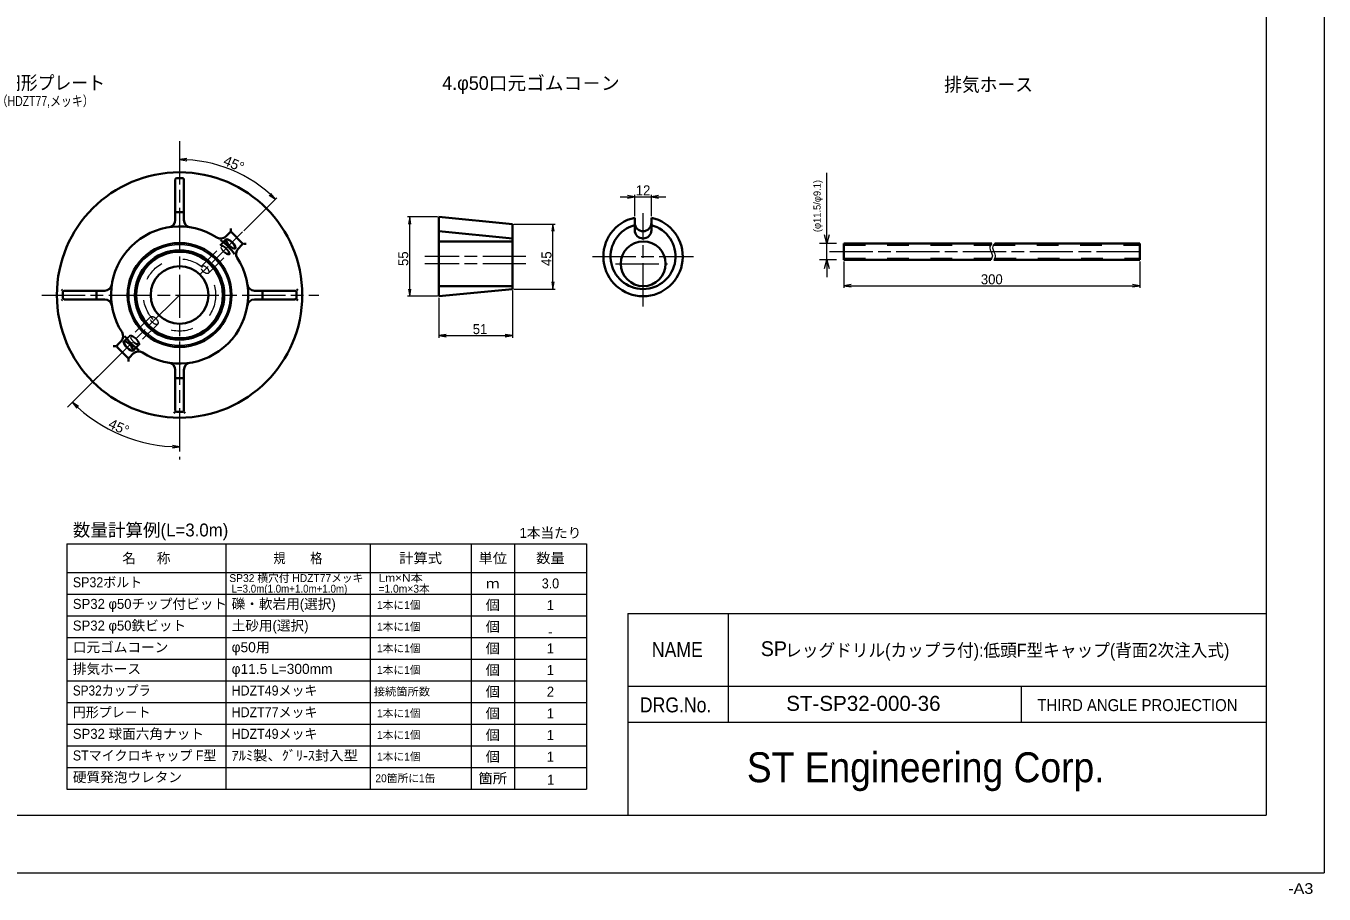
# Model space of a CAD drawing. Units: millimetres at full size, sheet at 1:2.5; some dimension numbers follow another scale. Extents: x 1834 to 3514, y 1340 to 2542.
# Drawn here: x 2614 to 3514, y 1340 to 1941 of the extents above; entities that cross this region are included whole.
import ezdxf
from ezdxf.enums import TextEntityAlignment as Align

# ---------------------------------------------------------------- set-up
doc = ezdxf.new("R2010")
doc.units = ezdxf.units.MM
doc.header["$LTSCALE"] = 2.5
doc.linetypes.add('CHAIN', pattern=[18.5, 12, -1.5, 3.5, -1.5])
doc.linetypes.add('DASHED_SPACED', pattern=[12, 6, -6])
for name, color, linetype, lineweight in [('1外形線', 7, 'Continuous', 35), ('2細い実線', 3, 'Continuous', 20), ('3隠れ線', 2, 'DASHED_SPACED', 13), ('4中心線', 1, 'CHAIN', 13), ('6 寸法線', 4, 'Continuous', 13), ('7 枠・タイトル', 7, 'Continuous', 13), ('8 数量表', 7, 'Continuous', 13)]:
    doc.layers.add(name, color=color, linetype=linetype, lineweight=lineweight)
doc.layers.add('9文字', color=7, linetype='Continuous')
doc.layers.add('DEFPOINTS_7', color=7, linetype='Continuous')
doc.styles.add('Arial', font='')
doc.styles.add('ＭＳ Ｐゴシック', font='')
doc.styles.get('Arial').set_extended_font_data('Arial')
doc.styles.get('ＭＳ Ｐゴシック').set_extended_font_data('MS PGothic')

# ---------------------------------------------------------------- blocks, each defined once
blk = doc.blocks.new('open_arrow')
at = {"color": 0, "linetype": 'Continuous', "lineweight": -2}
blk.add_lwpolyline([(7.5, 1.25), (0, 0), (7.5, -1.25)], dxfattribs=at)

msp = doc.modelspace()

# ---------------------------------------------------------------- linework, layer by layer
at = {"layer": '1外形線'}
for p, q in [((2718.864, 1835.549), (2722.864, 1835.549)), ((2717.864, 1834.549), (2717.864, 1806.436)), ((2723.864, 1834.549), (2723.864, 1806.436)), ((2723.242, 1812.049), (2718.597, 1812.049)), ((2951.543, 1803.698), (2900.543, 1808.698)), ((2900.543, 1808.698), (2900.543, 1753.698)), ((3036.242, 1799.448), (3036.242, 1808.09)), ((3047.742, 1799.448), (3047.742, 1808.09)), ((2756.333, 1800.545), (2756.333, 1798.622)), ((2951.543, 1803.698), (2951.543, 1758.698)), ((2752.921, 1795.091), (2755.626, 1797.796)), ((2764.111, 1790.725), (2757.04, 1797.796)), ((2765.052, 1790.017), (2766.939, 1790.017)), ((2951.543, 1793.698), (2900.543, 1798.698)), ((2951.543, 1791.698), (2900.543, 1791.698)), ((3181.113, 1790.333), (3181.113, 1778.833)), ((3181.113, 1790.333), (3283.613, 1790.333)), ((3285.613, 1790.333), (3386.113, 1790.333)), ((3386.113, 1778.833), (3386.113, 1790.333)), ((2761.406, 1786.605), (2764.111, 1789.31)), ((3181.113, 1778.833), (3283.035, 1778.833)), ((3285.035, 1778.833), (3386.113, 1778.833)), ((2639.585, 1757.828), (2638.967, 1758.446)), ((2639.864, 1752.549), (2639.864, 1756.549)), ((2640.864, 1757.549), (2668.977, 1757.549)), ((2663.364, 1756.927), (2663.364, 1752.282)), ((2772.751, 1757.549), (2800.864, 1757.549)), ((2778.364, 1752.226), (2778.364, 1756.872)), ((2801.864, 1756.604), (2801.864, 1752.604)), ((2802.764, 1758.504), (2802.109, 1757.849)), ((2951.543, 1760.698), (2900.543, 1760.698)), ((2951.543, 1758.698), (2900.543, 1753.698)), ((2638.965, 1750.649), (2639.619, 1751.304)), ((2640.864, 1751.549), (2668.977, 1751.549)), ((2772.751, 1751.549), (2800.864, 1751.549)), ((2802.143, 1751.325), (2802.762, 1750.707)), ((2674.868, 1719.08), (2676.791, 1719.08)), ((2680.322, 1722.492), (2677.617, 1719.787)), ((2684.688, 1711.302), (2677.617, 1718.373)), ((2685.396, 1710.361), (2685.396, 1708.474)), ((2688.808, 1714.007), (2686.103, 1711.302)), ((2717.864, 1702.662), (2717.864, 1674.549)), ((2723.864, 1702.662), (2723.864, 1674.549)), ((2718.486, 1697.049), (2723.131, 1697.049)), ((2717.585, 1673.27), (2716.967, 1672.651)), ((2722.864, 1673.549), (2718.864, 1673.549)), ((2724.764, 1672.649), (2724.109, 1673.304))]:
    msp.add_line(p, q, dxfattribs=at)
for centre, radius in [((2720.864, 1754.549), 85), ((2720.864, 1754.549), 36), ((3042.09, 1776.198), 15.5), ((2720.864, 1754.549), 31), ((2720.864, 1754.549), 30), ((2720.864, 1754.549), 20)]:
    msp.add_circle(centre, radius, dxfattribs=at)
for centre, radius, start, end in [((2718.864, 1834.549), 1, 90, 180), ((2722.864, 1834.549), 1, 0, 90), ((3041.992, 1781.198), 27.5, 102.06908, 77.93092), ((2720.864, 1754.549), 47.5, 57.09445, 212.90555), ((2712.864, 1806.436), 5, 279.11496, 0), ((2728.864, 1806.436), 5, 180, 260.88504), ((3041.992, 1781.198), 22.5, 104.80651, 75.19349), ((3041.992, 1804.448), 5.75, 180, 0), ((3041.992, 1799.448), 5.75, 180, 0), ((2749.385, 1798.626), 5, 237.09445, 315), ((2720.864, 1754.549), 47.5, 36.56468, 53.26163), ((2756.333, 1797.089), 1, 45, 135), ((2763.404, 1790.017), 1, 315, 45), ((2764.941, 1783.07), 5, 135, 212.90555), ((2720.864, 1754.549), 47.5, 237.09445, 32.90555), ((2640.864, 1756.549), 1, 90, 180), ((2668.977, 1762.549), 5, 270, 350.88504), ((2772.751, 1762.549), 5, 189.11496, 270), ((2800.864, 1756.604), 1, 0, 90), ((2640.864, 1752.549), 1, 180, 270), ((2668.977, 1746.549), 5, 9.11496, 90), ((2772.751, 1746.549), 5, 90, 170.88504), ((2800.864, 1752.604), 1, 270, 0), ((2676.787, 1726.028), 5, 315, 32.90555), ((2678.324, 1719.08), 1, 135, 225), ((2720.864, 1754.549), 47.5, 216.73837, 233.43532), ((2685.396, 1712.009), 1, 225, 315), ((2692.343, 1710.472), 5, 57.09445, 135), ((2712.864, 1702.662), 5, 0, 80.88504), ((2728.864, 1702.662), 5, 99.11496, 180), ((2718.864, 1674.549), 1, 180, 270), ((2722.864, 1674.549), 1, 270, 0)]:
    msp.add_arc(centre, radius, start, end, dxfattribs=at)
for centre in [(2756.253, 1789.938), (2685.475, 1719.16)]:
    msp.add_ellipse(centre, major_axis=(-3.029, 3.029), ratio=0.34202, dxfattribs=at)
at = {"layer": '2細い実線'}
msp.add_circle((2720.864, 1754.549), 35, dxfattribs=at)
for centre in [(2756.253, 1789.938), (2685.475, 1719.16)]:
    msp.add_ellipse(centre, major_axis=(-3.439, 3.439), ratio=0.34202, dxfattribs=at)
for points in [[(3283.613, 1790.333), (3282.93, 1789.323), (3282.248, 1788.313), (3282.206, 1787.273), (3282.135, 1785.47), (3283.993, 1783.576), (3284.01, 1781.719), (3284.019, 1780.75), (3283.527, 1779.792), (3283.035, 1778.833)], [(3285.613, 1790.333), (3284.93, 1789.323), (3284.248, 1788.313), (3284.206, 1787.273), (3284.135, 1785.47), (3285.993, 1783.576), (3286.01, 1781.719), (3286.019, 1780.75), (3285.527, 1779.792), (3285.035, 1778.833)]]:
    msp.add_open_spline(points, degree=3, knots=[0, 0, 0, 0, 1, 1, 1, 2, 2, 2, 3, 3, 3, 3], dxfattribs=at)
at = {"layer": '3隠れ線'}
for p, q in [((2748.831, 1789.121), (2752.814, 1793.377)), ((2749.242, 1788.71), (2753.225, 1792.967)), ((2735.995, 1774.629), (2749.659, 1788.293)), ((2740.945, 1769.68), (2754.608, 1783.343)), ((3181.113, 1789.133), (3282.843, 1789.133)), ((3284.843, 1789.133), (3386.113, 1789.133)), ((3181.113, 1780.033), (3283.615, 1780.033)), ((3285.615, 1780.033), (3386.113, 1780.033)), ((2700.765, 1739.4), (2687.12, 1725.754)), ((2705.715, 1734.45), (2692.07, 1720.805)), ((2686.292, 1726.582), (2682.036, 1722.599)), ((2686.703, 1726.171), (2682.446, 1722.188)), ((2692.486, 1720.388), (2688.504, 1716.131)), ((2692.897, 1719.977), (2688.914, 1715.72))]:
    msp.add_line(p, q, dxfattribs=at)
for radius in [30.428, 25]:
    msp.add_circle((2720.864, 1754.549), radius, dxfattribs=at)
for centre, major_axis, ratio in [((2752.134, 1785.818), (-3.302, 3.302), 0.34202), ((2752.134, 1785.818), (-2.892, 2.892), 0.34202), ((2752.134, 1785.818), (-2.475, 2.475), 0.34202), ((2738.47, 1772.154), (-2.475, 2.475), 0.507713), ((2703.24, 1736.925), (-2.475, 2.475), 0.51516), ((2689.595, 1723.279), (-3.302, 3.302), 0.34202), ((2689.595, 1723.279), (-2.475, 2.475), 0.34202)]:
    msp.add_ellipse(centre, major_axis=major_axis, ratio=ratio, dxfattribs=at)
at = {"layer": '4中心線'}
for p, q in [((2720.864, 1861.122), (2720.864, 1640.664)), ((3041.992, 1746.622), (3041.992, 1811.189)), ((2764.568, 1798.252), (2734.488, 1768.173)), ((2960.864, 1781.198), (2890.883, 1781.198)), ((3007.001, 1781.198), (3076.983, 1781.198)), ((3171.113, 1784.583), (3388.887, 1784.583)), ((2960.864, 1776.198), (2890.883, 1776.198)), ((3023.008, 1776.198), (3058.907, 1776.198)), ((2625.499, 1754.549), (2817.331, 1754.549)), ((2720.864, 1754.549), (2643.135, 1676.82))]:
    msp.add_line(p, q, dxfattribs=at)
at = {"layer": '6 寸法線'}
for p, q in [((3169.329, 1796.333), (3169.329, 1839.298)), ((2765.275, 1798.959), (2788.289, 1821.974)), ((3026.242, 1822.55), (3057.742, 1822.55)), ((3036.242, 1809.09), (3036.242, 1824.05)), ((3047.742, 1809.09), (3047.742, 1824.05)), ((2899.543, 1808.698), (2878.832, 1808.698)), ((2880.332, 1753.698), (2880.332, 1808.698)), ((2952.543, 1803.698), (2981.078, 1803.698)), ((2979.578, 1758.698), (2979.578, 1803.698)), ((3176.033, 1790.333), (3164.249, 1790.333)), ((3169.329, 1790.333), (3167.721, 1796.333)), ((3170.937, 1796.333), (3169.329, 1790.333)), ((3169.329, 1790.333), (3169.329, 1796.333)), ((3169.329, 1778.833), (3169.329, 1790.333)), ((3176.033, 1778.833), (3164.249, 1778.833)), ((3167.721, 1772.833), (3169.329, 1778.833)), ((3169.329, 1778.833), (3170.937, 1772.833)), ((3169.329, 1778.833), (3169.329, 1772.833)), ((3169.329, 1772.833), (3169.329, 1766.833)), ((3181.113, 1777.833), (3181.113, 1759.439)), ((3386.113, 1777.833), (3386.113, 1759.439)), ((2951.543, 1757.698), (2951.543, 1724.919)), ((2952.543, 1758.698), (2981.078, 1758.698)), ((3181.113, 1760.939), (3386.113, 1760.939)), ((2899.543, 1753.698), (2878.832, 1753.698)), ((2900.543, 1752.698), (2900.543, 1724.919)), ((2900.543, 1726.419), (2951.543, 1726.419)), ((2674.534, 1708.219), (2645.457, 1679.142)), ((2720.864, 1657.446), (2720.864, 1647.907))]:
    msp.add_line(p, q, dxfattribs=at)
for radius, start, end in [(93.854, 45, 90), (105.142, 225, 270)]:
    msp.add_arc((2720.864, 1754.549), radius, start, end, dxfattribs=at)
at = {"layer": '7 枠・タイトル'}
for p, q in [((3513.816, 2542.277), (3513.816, 1354.277)), ((3473.816, 2502.277), (3473.816, 1394.277)), ((3031.498, 1533.973), (3473.816, 1533.973)), ((3031.498, 1533.973), (3031.498, 1394.277)), ((3100.869, 1533.973), (3100.869, 1458.52)), ((3031.498, 1483.671), (3473.816, 1483.671)), ((3303.946, 1483.671), (3303.946, 1458.52)), ((3031.498, 1458.52), (3473.816, 1458.52)), ((1873.816, 1394.277), (3473.816, 1394.277)), ((1833.816, 1354.277), (3513.816, 1354.277))]:
    msp.add_line(p, q, dxfattribs=at)
at = {"layer": '8 数量表'}
for p, q in [((2642.839, 1582.262), (3002.839, 1582.262)), ((2642.839, 1582.262), (2642.839, 1547.262)), ((2752.839, 1582.262), (2752.839, 1547.262)), ((2852.839, 1582.262), (2852.839, 1547.262)), ((2922.839, 1582.262), (2922.839, 1547.262)), ((2952.839, 1582.262), (2952.839, 1547.262)), ((3002.839, 1582.262), (3002.839, 1412.262)), ((2642.839, 1562.262), (3002.839, 1562.262)), ((2642.839, 1547.262), (3002.839, 1547.262)), ((2642.839, 1547.262), (3002.839, 1547.262)), ((2642.839, 1547.262), (3002.839, 1547.262)), ((2642.839, 1547.262), (2642.839, 1412.262)), ((2752.839, 1547.262), (2752.839, 1412.262)), ((2852.839, 1547.262), (2852.839, 1412.262)), ((2922.839, 1547.262), (2922.839, 1412.262)), ((2952.839, 1547.262), (2952.839, 1412.262)), ((2642.839, 1532.262), (3002.839, 1532.262)), ((2642.839, 1517.262), (3002.839, 1517.262)), ((2642.839, 1502.262), (3002.839, 1502.262)), ((2642.839, 1487.262), (3002.839, 1487.262)), ((2642.839, 1472.262), (3002.839, 1472.262)), ((2642.839, 1457.262), (3002.839, 1457.262)), ((2642.839, 1442.262), (3002.839, 1442.262)), ((2642.839, 1427.262), (3002.839, 1427.262)), ((2642.839, 1412.262), (3002.839, 1412.262))]:
    msp.add_line(p, q, dxfattribs=at)

# ---------------------------------------------------------------- block references
at = {"layer": '6 寸法線', "xscale": 0.667, "yscale": 0.667}
for p, rotation in [((2720.864, 1848.403), 358.5), ((2787.229, 1820.913), 136.5), ((3036.242, 1822.55), 180), ((2880.332, 1808.698), 270), ((2979.578, 1803.698), 270), ((2979.578, 1758.698), 90), ((2880.332, 1753.698), 90), ((3386.113, 1760.939), 180), ((2951.543, 1726.419), 180), ((2646.518, 1680.202), 316.4), ((2720.864, 1649.407), 178.6)]:
    msp.add_blockref('open_arrow', p, dxfattribs=dict(at, rotation=rotation))
for p in [(3047.742, 1822.55), (3181.113, 1760.939), (2900.543, 1726.419)]:
    msp.add_blockref('open_arrow', p, dxfattribs=at)

# ---------------------------------------------------------------- texts
at = {"layer": '6 寸法線', "style": 'ＭＳ Ｐゴシック', "width": 1.05}
for rotation, p in [(337.5, (2758.503, 1845.416)), (335.334, (2678.864, 1663.09))]:
    msp.add_text('45°', height=6.928, rotation=rotation, dxfattribs=at).set_placement(p, align=Align.MIDDLE_CENTER)
at = {"layer": '6 寸法線', "style": 'ＭＳ Ｐゴシック'}
for s, p in [('12', (3041.992, 1827.05)), ('300', (3283.613, 1765.439)), ('51', (2929.043, 1730.919))]:
    msp.add_text(s, height=6.928, dxfattribs=at).set_placement(p, align=Align.MIDDLE_CENTER)
for s, height, p in [('(φ11.5/φ9.1)', 4.949, (3162.548, 1816.169)), ('55', 6.928, (2875.832, 1779.698)), ('45', 6.928, (2975.078, 1779.698))]:
    msp.add_text(s, height=height, rotation=90, dxfattribs=at).set_placement(p, align=Align.MIDDLE_CENTER)
at = {"layer": '7 枠・タイトル'}
for s, height, style, width, p in [('NAME', 10.37, 'ＭＳ Ｐゴシック', 0.9, (3048.12, 1500.579)), ('SP', 10.23, 'Arial', 0.95, (3123.573, 1501.358)), ('レッグドリル(カップラ付):低頭F型キャップ(背面2次注入式)', 8.908, 'ＭＳ Ｐゴシック', 0.95, (3140.445, 1501.358)), ('DRG.No.', 10.37, 'ＭＳ Ｐゴシック', 0.9, (3039.782, 1462.311)), ('ST-SP32-000-36', 10.37, 'ＭＳ Ｐゴシック', 1.05, (3141.21, 1463.359)), ('THIRD ANGLE PROJECTION', 8.297, 'ＭＳ Ｐゴシック', 0.95, (3315.198, 1463.8)), ('ST Engineering Corp.', 20.74, 'ＭＳ Ｐゴシック', 0.95, (3113.892, 1410.807))]:
    msp.add_text(s, height=height, dxfattribs=dict(at, style=style, width=width)).set_placement(p, align=Align.BOTTOM_LEFT)
at = {"layer": '8 数量表', "style": 'ＭＳ Ｐゴシック'}
for s, height, p in [('数量計算例(L=3.0m)', 8.908, (2646.911, 1584.629)), ('SP32 φ50チップ付ビット', 6.928, (2646.911, 1535.009)), ('礫・軟岩用(選択)', 6.928, (2756.911, 1535.009)), ('SP32 φ50鉄ビット', 6.928, (2646.911, 1520.009)), ('土砂用(選択)', 6.928, (2756.911, 1520.009)), ('口元ゴムコーン', 6.928, (2646.911, 1505.009)), ('排気ホース', 6.928, (2646.911, 1490.009)), ('SP32 球面六角ナット', 6.928, (2646.911, 1445.009)), ('硬質発泡ウレタン', 6.928, (2646.911, 1415.009))]:
    msp.add_text(s, height=height, dxfattribs=at).set_placement(p, align=Align.BOTTOM_LEFT)
for s, height, p in [('1本当たり', 6.928, (2977.839, 1589.762)), ('名\u3000  称', 6.928, (2697.839, 1572.262)), ('SP32 横穴付 HDZT77メッキ', 5.444, (2801.738, 1558.441)), ('ｍ', 6.928, (2937.839, 1554.762)), (' =1.0m×3本', 5.444, (2875.426, 1551.09)), ('1', 6.928, (2977.839, 1539.762)), ('1', 6.928, (2977.839, 1509.762)), ('1', 6.928, (2977.839, 1494.762)), ('2', 6.928, (2977.839, 1479.762)), ('1', 6.928, (2977.839, 1464.762)), ('1', 6.928, (2977.839, 1449.762)), ('1', 6.928, (2977.839, 1434.762)), ('1', 6.928, (2977.994, 1418.787))]:
    msp.add_text(s, height=height, dxfattribs=at).set_placement(p, align=Align.MIDDLE_CENTER)
for s, height, width, p in [('規\u3000\u3000格', 6.928, 0.9, (2802.839, 1572.262)), ('計算式', 6.928, 1.05, (2887.839, 1572.262)), ('単位', 6.928, 1.05, (2937.839, 1572.262)), ('数量', 6.928, 1.05, (2977.839, 1572.262)), ('3.0', 6.928, 0.95, (2977.839, 1554.762)), ('L=3.0m(1.0m+1.0m+1.0m)', 5.444, 0.95, (2796.953, 1551.09)), ('個', 6.928, 1.05, (2937.839, 1539.762)), ('個', 6.928, 1.05, (2937.839, 1524.762)), ('-', 6.928, 1.05, (2977.839, 1521.301)), ('個', 6.928, 1.05, (2937.839, 1509.762)), ('個', 6.928, 1.05, (2937.839, 1494.762)), ('個', 6.928, 1.05, (2937.839, 1479.762)), ('個', 6.928, 1.05, (2937.839, 1464.762)), ('個', 6.928, 1.05, (2937.839, 1449.762)), ('個', 6.928, 1.05, (2937.839, 1434.762)), ('箇所', 6.928, 1.05, (2937.839, 1419.762))]:
    msp.add_text(s, height=height, dxfattribs=dict(at, width=width)).set_placement(p, align=Align.MIDDLE_CENTER)
for s, width, p in [('SP32ボルト', 0.95, (2646.911, 1550.009)), ('φ50用', 1.05, (2756.911, 1505.009)), ('φ11.5 L=300mm', 1.05, (2756.911, 1490.009)), ('SP32カップラ', 0.9, (2646.911, 1475.009)), ('HDZT49メッキ', 0.95, (2756.911, 1475.009)), ('円形プレ－ト', 0.95, (2646.911, 1460.009)), ('HDZT77メッキ', 0.95, (2756.911, 1460.009)), ('HDZT49メッキ', 0.95, (2756.911, 1445.009)), ('STマイクロキャップ F型', 0.95, (2646.911, 1430.009)), ('ｱﾙﾐ製、ｸﾞﾘ-ｽ封入型', 1.05, (2756.911, 1430.009))]:
    msp.add_text(s, height=6.928, dxfattribs=dict(at, width=width)).set_placement(p, align=Align.BOTTOM_LEFT)
for s, width, p in [('Lm×N本', 1.15, (2889.426, 1558.59)), ('接続箇所数', 1.05, (2894.389, 1479.762))]:
    msp.add_text(s, height=5.444, dxfattribs=dict(at, width=width)).set_placement(p, align=Align.MIDDLE_RIGHT)
for s, p in [('1本に1個', (2887.839, 1539.762)), ('1本に1個', (2887.839, 1524.762)), ('1本に1個', (2887.839, 1509.762)), ('1本に1個', (2887.839, 1494.762)), ('1本に1個', (2887.839, 1464.762)), ('1本に1個', (2887.839, 1449.762)), ('1本に1個', (2887.839, 1434.762)), ('20箇所に1缶', (2898.087, 1419.762))]:
    msp.add_text(s, height=5.444, dxfattribs=at).set_placement(p, align=Align.MIDDLE_RIGHT)
at = {"layer": '9文字', "style": 'ＭＳ Ｐゴシック'}
for s, width, p in [('3.円形プレート', 0.9, (2669.18, 1901.557)), ('排気ホース', 0.95, (3312.143, 1900.31))]:
    msp.add_text(s, height=9.501, dxfattribs=dict(at, width=width)).set_placement(p, align=Align.MIDDLE_RIGHT)
msp.add_text('4.φ50口元ゴムコ－ン', height=9.501, dxfattribs=at).set_placement((3025.78, 1901.365), align=Align.MIDDLE_RIGHT)
at = {"layer": '9文字', "style": 'ＭＳ Ｐゴシック', "width": 0.8}
msp.add_text('（HDZT77,メッキ）', height=6.928, dxfattribs=at).set_placement((2627.756, 1888.911), align=Align.MIDDLE_CENTER)
at = {"layer": 'DEFPOINTS_7', "style": 'ＭＳ Ｐゴシック', "width": 1.15}
msp.add_text('-A3', height=7.423, dxfattribs=at).set_placement((3489.009, 1337.451), align=Align.BOTTOM_LEFT)

doc.saveas('drawing.dxf')
